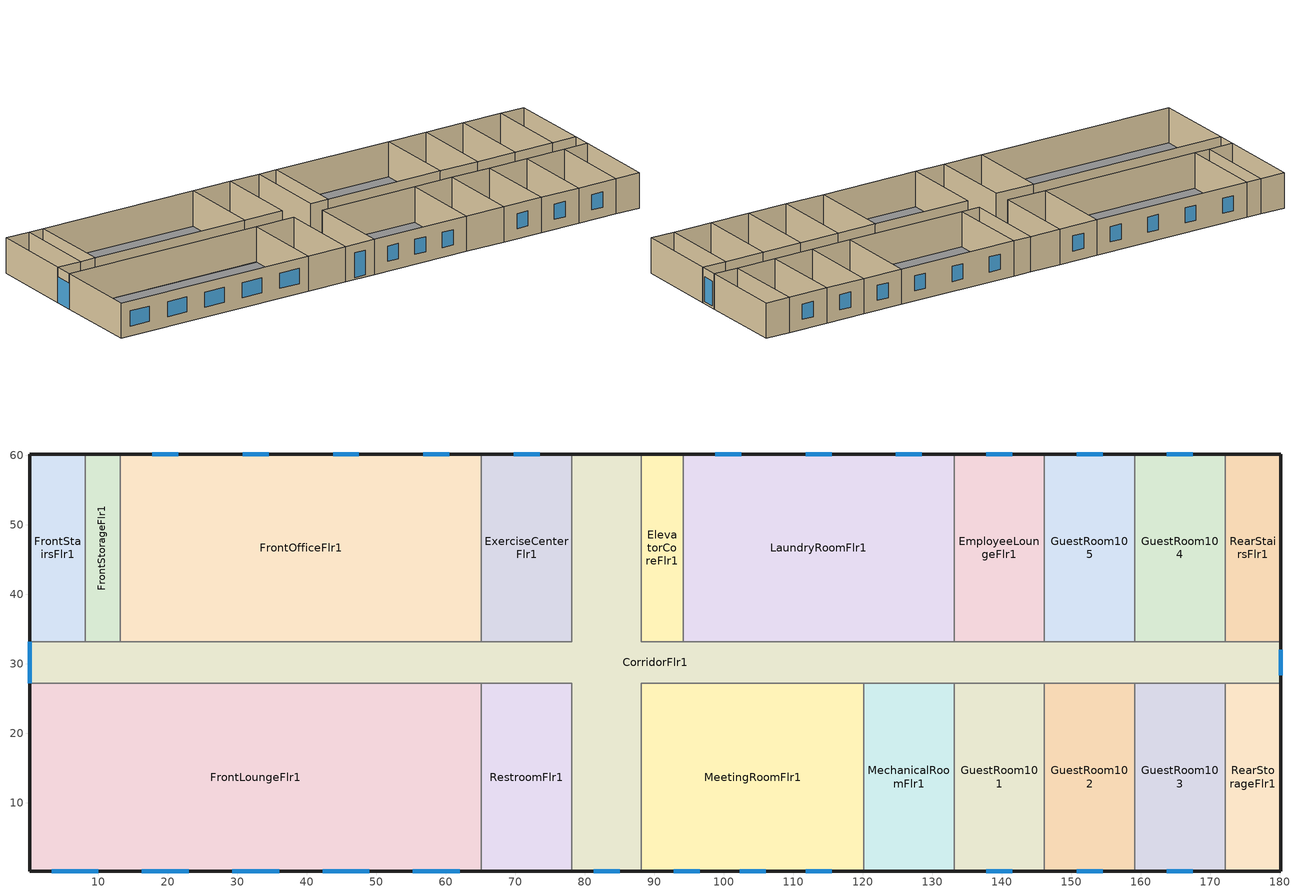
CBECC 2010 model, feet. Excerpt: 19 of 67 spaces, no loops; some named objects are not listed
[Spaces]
CorridorFlr1
 floor outside (Base_CZ3-All-FloorSteelJoistU0.052): 88.16,60.16 88.16,33.16 180.16,33.16 180.16,27.16 88.16,27.16 88.16,0.16 78.16,0.16 78.16,27.16 0.16,27.16 0.16,33.16 78.16,33.16 78.16,60.16 z0
 wall outside (Base_CZ3-Nonres-WallSteelFramedU0.084): 88.16,60.16 78.16,60.16 / 0.16,33.16 0.16,27.16 / 78.16,0.16 88.16,0.16 / 180.16,27.16 180.16,33.16 z0:11
 wall to RearStairsFlr1 (Base_CZ3-All-WallSteelFramedInterior): 180.16,33.16 172.16,33.16 z0:11
 wall to ExerciseCenterFlr1 (Base_CZ3-All-WallSteelFramedInterior): 78.16,60.16 78.16,33.16 65.16,33.16 z0:11
 wall to FrontOfficeFlr1 (Base_CZ3-All-WallSteelFramedInterior): 65.16,33.16 13.16,33.16 z0:11
 wall to FrontStorageFlr1 (Base_CZ3-All-WallSteelFramedInterior): 13.16,33.16 8.16,33.16 z0:11
 wall to FrontStairsFlr1 (Base_CZ3-All-WallSteelFramedInterior): 8.16,33.16 0.16,33.16 z0:11
 wall to FrontLoungeFlr1 (Base_CZ3-All-WallSteelFramedInterior): 0.16,27.16 65.16,27.16 z0:11
 wall to RestroomFlr1 (Base_CZ3-All-WallSteelFramedInterior): 65.16,27.16 78.16,27.16 78.16,0.16 z0:11
 wall to MeetingRoomFlr1 (Base_CZ3-All-WallSteelFramedInterior): 88.16,0.16 88.16,27.16 120.16,27.16 z0:11
 wall to MechanicalRoomFlr1 (Base_CZ3-All-WallSteelFramedInterior): 120.16,27.16 133.16,27.16 z0:11
 wall to GuestRoom101 (Base_CZ3-All-WallSteelFramedInterior): 133.16,27.16 146.16,27.16 z0:11
 wall to GuestRoom102 (Base_CZ3-All-WallSteelFramedInterior): 146.16,27.16 159.16,27.16 z0:11
 wall to GuestRoom103 (Base_CZ3-All-WallSteelFramedInterior): 159.16,27.16 172.16,27.16 z0:11
 wall to RearStorageFlr1 (Base_CZ3-All-WallSteelFramedInterior): 172.16,27.16 180.16,27.16 z0:11
 wall to GuestRoom104 (Base_CZ3-All-WallSteelFramedInterior): 172.16,33.16 159.16,33.16 z0:11
 wall to GuestRoom105 (Base_CZ3-All-WallSteelFramedInterior): 159.16,33.16 146.16,33.16 z0:11
 wall to EmployeeLoungeFlr1 (Base_CZ3-All-WallSteelFramedInterior): 146.16,33.16 133.16,33.16 z0:11
 wall to LaundryRoomFlr1 (Base_CZ3-All-WallSteelFramedInterior): 133.16,33.16 94.16,33.16 z0:11
 wall to ElevatorCoreFlr1 (Base_CZ3-All-WallSteelFramedInterior): 94.16,33.16 88.16,33.16 88.16,60.16 z0:11
 window (Base_CZ3-Nonres-FenestrationU0.65): 0.16,33.16 0.16,27.17 z0.01:7.99; 81.29,0.16 85.03,0.16 / 180.16,28.29 180.16,32.03 z0.63:8.37
RearStairsFlr1
 floor outside (Base_CZ3-All-FloorSteelJoistU0.052): 180.16,60.16 180.16,33.16 172.16,33.16 172.16,60.16 z0
 wall outside (Base_CZ3-Nonres-WallSteelFramedU0.084): 180.16,33.16 180.16,60.16 172.16,60.16 z0:11
 wall to GuestRoom104 (Base_CZ3-All-WallSteelFramedInterior): 172.16,60.16 172.16,33.16 z0:11
ExerciseCenterFlr1
 floor outside (Base_CZ3-All-FloorSteelJoistU0.052): 78.16,60.16 78.16,33.16 65.16,33.16 65.16,60.16 z0
 wall outside (Base_CZ3-Nonres-WallSteelFramedU0.084): 78.16,60.16 65.16,60.16 z0:11
 wall to FrontOfficeFlr1 (Base_CZ3-All-WallSteelFramedInterior): 65.16,60.16 65.16,33.16 z0:11
 window (Base_CZ3-Nonres-FenestrationU0.65): 73.53,60.16 69.79,60.16 z3.13:7.87
FrontOfficeFlr1
 floor outside (Base_CZ3-All-FloorSteelJoistU0.052): 65.16,60.16 65.16,33.16 13.16,33.16 13.16,60.16 z0
 wall outside (Base_CZ3-Nonres-WallSteelFramedU0.084): 65.16,60.16 13.16,60.16 z0:11
 wall to FrontStorageFlr1 (Base_CZ3-All-WallSteelFramedInterior): 13.16,60.16 13.16,33.16 z0:11
 window (Base_CZ3-Nonres-FenestrationU0.65): 60.53,60.16 56.79,60.16 / 47.53,60.16 43.79,60.16 / 34.53,60.16 30.79,60.16 / 21.53,60.16 17.79,60.16 z3.13:7.87
FrontStorageFlr1
 floor outside (Base_CZ3-All-FloorSteelJoistU0.052): 13.16,60.16 13.16,33.16 8.16,33.16 8.16,60.16 z0
 wall outside (Base_CZ3-Nonres-WallSteelFramedU0.084): 13.16,60.16 8.16,60.16 z0:11
 wall to FrontStairsFlr1 (Base_CZ3-All-WallSteelFramedInterior): 8.16,60.16 8.16,33.16 z0:11
FrontStairsFlr1
 floor outside (Base_CZ3-All-FloorSteelJoistU0.052): 8.16,60.16 8.16,33.16 0.16,33.16 0.16,60.16 z0
 wall outside (Base_CZ3-Nonres-WallSteelFramedU0.084): 8.16,60.16 0.16,60.16 0.16,33.16 z0:11
FrontLoungeFlr1
 floor outside (Base_CZ3-All-FloorSteelJoistU0.052): 65.16,27.16 65.16,0.16 0.16,0.16 0.16,27.16 z0
 wall outside (Base_CZ3-Nonres-WallSteelFramedU0.084): 0.16,27.16 0.16,0.16 65.16,0.16 z0:11
 wall to RestroomFlr1 (Base_CZ3-All-WallSteelFramedInterior): 65.16,0.16 65.16,27.16 z0:11
 window (Base_CZ3-Nonres-FenestrationU0.65): 3.29,0.16 10.03,0.16 / 16.29,0.16 23.03,0.16 / 29.29,0.16 36.03,0.16 / 42.29,0.16 49.03,0.16 / 55.29,0.16 62.03,0.16 z3.13:7.87
RestroomFlr1
 floor outside (Base_CZ3-All-FloorSteelJoistU0.052): 78.16,27.16 78.16,0.16 65.16,0.16 65.16,27.16 z0
 wall outside (Base_CZ3-Nonres-WallSteelFramedU0.084): 65.16,0.16 78.16,0.16 z0:11
MeetingRoomFlr1
 floor outside (Base_CZ3-All-FloorSteelJoistU0.052): 120.16,27.16 120.16,0.16 88.16,0.16 88.16,27.16 z0
 wall outside (Base_CZ3-Nonres-WallSteelFramedU0.084): 88.16,0.16 120.16,0.16 z0:11
 wall to MechanicalRoomFlr1 (Base_CZ3-All-WallSteelFramedInterior): 120.16,0.16 120.16,27.16 z0:11
 window (Base_CZ3-Nonres-FenestrationU0.65): 92.79,0.16 96.53,0.16 / 111.79,0.16 115.53,0.16 / 102.29,0.16 106.03,0.16 z3.13:7.87
MechanicalRoomFlr1
 floor outside (Base_CZ3-All-FloorSteelJoistU0.052): 133.16,27.16 133.16,0.16 120.16,0.16 120.16,27.16 z0
 wall outside (Base_CZ3-Nonres-WallSteelFramedU0.084): 120.16,0.16 133.16,0.16 z0:11
 wall to GuestRoom101 (Base_CZ3-All-WallSteelFramedInterior): 133.16,0.16 133.16,27.16 z0:11
GuestRoom101
 floor outside (Base_CZ3-All-FloorSteelJoistU0.052): 146.16,27.16 146.16,0.16 133.16,0.16 133.16,27.16 z0
 wall outside (Base_CZ3-Res-WallSteelFramedU0.064): 133.16,0.16 146.16,0.16 z0:11
 wall to GuestRoom102 (Base_CZ3-All-WallSteelFramedInterior): 146.16,0.16 146.16,27.16 z0:11
 window (Base_CZ3-Res-FenestrationU0.65): 137.79,0.16 141.53,0.16 z3.13:7.87
GuestRoom102
 floor outside (Base_CZ3-All-FloorSteelJoistU0.052): 159.16,27.16 159.16,0.16 146.16,0.16 146.16,27.16 z0
 wall outside (Base_CZ3-Res-WallSteelFramedU0.064): 146.16,0.16 159.16,0.16 z0:11
 wall to GuestRoom103 (Base_CZ3-All-WallSteelFramedInterior): 159.16,0.16 159.16,27.16 z0:11
 window (Base_CZ3-Res-FenestrationU0.65): 150.79,0.16 154.53,0.16 z3.13:7.87
GuestRoom103
 floor outside (Base_CZ3-All-FloorSteelJoistU0.052): 172.16,27.16 172.16,0.16 159.16,0.16 159.16,27.16 z0
 wall outside (Base_CZ3-Res-WallSteelFramedU0.064): 159.16,0.16 172.16,0.16 z0:11
 wall to RearStorageFlr1 (Base_CZ3-All-WallSteelFramedInterior): 172.16,0.16 172.16,27.16 z0:11
 window (Base_CZ3-Res-FenestrationU0.65): 163.79,0.16 167.53,0.16 z3.13:7.87
RearStorageFlr1
 floor outside (Base_CZ3-All-FloorSteelJoistU0.052): 180.16,27.16 180.16,0.16 172.16,0.16 172.16,27.16 z0
 wall outside (Base_CZ3-Nonres-WallSteelFramedU0.084): 172.16,0.16 180.16,0.16 180.16,27.16 z0:11
GuestRoom104
 floor outside (Base_CZ3-All-FloorSteelJoistU0.052): 172.16,60.16 172.16,33.16 159.16,33.16 159.16,60.16 z0
 wall outside (Base_CZ3-Res-WallSteelFramedU0.064): 172.16,60.16 159.16,60.16 z0:11
 wall to GuestRoom105 (Base_CZ3-All-WallSteelFramedInterior): 159.16,60.16 159.16,33.16 z0:11
 window (Base_CZ3-Res-FenestrationU0.65): 167.53,60.16 163.79,60.16 z3.13:7.87
GuestRoom105
 floor outside (Base_CZ3-All-FloorSteelJoistU0.052): 159.16,60.16 159.16,33.16 146.16,33.16 146.16,60.16 z0
 wall outside (Base_CZ3-Res-WallSteelFramedU0.064): 159.16,60.16 146.16,60.16 z0:11
 wall to EmployeeLoungeFlr1 (Base_CZ3-All-WallSteelFramedInterior): 146.16,60.16 146.16,33.16 z0:11
 window (Base_CZ3-Res-FenestrationU0.65): 154.53,60.16 150.79,60.16 z3.13:7.87
EmployeeLoungeFlr1
 floor outside (Base_CZ3-All-FloorSteelJoistU0.052): 146.16,60.16 146.16,33.16 133.16,33.16 133.16,60.16 z0
 wall outside (Base_CZ3-Nonres-WallSteelFramedU0.084): 146.16,60.16 133.16,60.16 z0:11
 wall to LaundryRoomFlr1 (Base_CZ3-All-WallSteelFramedInterior): 133.16,60.16 133.16,33.16 z0:11
 window (Base_CZ3-Nonres-FenestrationU0.65): 141.53,60.16 137.79,60.16 z3.13:7.87
LaundryRoomFlr1
 floor outside (Base_CZ3-All-FloorSteelJoistU0.052): 133.16,60.16 133.16,33.16 94.16,33.16 94.16,60.16 z0
 wall outside (Base_CZ3-Nonres-WallSteelFramedU0.084): 133.16,60.16 94.16,60.16 z0:11
 wall to ElevatorCoreFlr1 (Base_CZ3-All-WallSteelFramedInterior): 94.16,60.16 94.16,33.16 z0:11
 window (Base_CZ3-Nonres-FenestrationU0.65): 128.53,60.16 124.79,60.16 / 115.53,60.16 111.79,60.16 / 102.53,60.16 98.79,60.16 z3.13:7.87
ElevatorCoreFlr1
 floor outside (Base_CZ3-All-FloorSteelJoistU0.052): 94.16,60.16 94.16,33.16 88.16,33.16 88.16,60.16 z0
 wall outside (Base_CZ3-Nonres-WallSteelFramedU0.084): 94.16,60.16 88.16,60.16 z0:11
[Proj]
070132-HotSml-S901GFossil: ZipCode=95814; EnergyCostOtherFuel=NaturalGas; CompType=NewComplete
[Bldg]
Hotel Small: TotStoryCnt=4; AboveGrdStoryCnt=4; HighRiseResLivingUnitCnt=77; NonResStoryCntFossilHt=0; NonResStoryCntElecHt=0
[ConsAssm]
Name | CompatibleSurfType | MatRef[1] | MatRef[2] | MatRef[3] | MatRef[4]
Base_CZ3-Nonres-WallSteelFramedU0.084 | ExteriorWall | Stucco - 3/8 in. | Gypsum Board - 5/8 in. | Compliance Insulation R9.80 | Gypsum Board - 5/8 in.
Base_CZ3-Res-WallSteelFramedU0.064 | ExteriorWall | Stucco - 3/8 in. | Gypsum Board - 5/8 in. | Compliance Insulation R13.50 | Gypsum Board - 5/8 in.
Base_CZ3-All-WallSteelFramedInterior | InteriorWall | Gypsum Board - 5/8 in. | Air 90.1 - Wall - 16 in. OC - 3 1/2 in. | Gypsum Board - 5/8 in.
Base_CZ3-All-FloorSteelJoistU0.052 | ExteriorFloor | Compliance Insulation R16.34 | Metal Deck - 1/16 in. | Concrete 90.1 - 140 lb/ft3 - 4 in. | Carpet 90.1 - 1/2 in.
[Mat]
Name | CodeCat | CodeItem
Compliance Insulation R16.34 | Insulation Board | Compliance Insulation R16.34
Stucco - 3/8 in. | Plastering Materials | Stucco - 3/8 in.
Gypsum Board - 5/8 in. | Bldg Board and Siding | Gypsum Board - 5/8 in.
Compliance Insulation R9.80 | Insulation Board | Compliance Insulation R9.80
Compliance Insulation R13.50 | Insulation Board | Compliance Insulation R13.50
Air 90.1 - Wall - 16 in. OC - 3 1/2 in. | Air | Air 90.1 - Wall - 16 in. OC - 3 1/2 in.
Metal Deck - 1/16 in. | Bldg Board and Siding | Metal Deck - 1/16 in.
Concrete 90.1 - 140 lb/ft3 - 4 in. | Concrete | Concrete 90.1 - 140 lb/ft3 - 4 in.
Carpet 90.1 - 1/2 in. | Finish Materials | Carpet 90.1 - 1/2 in.
[FenCons] FenProdType=AllOther; FenFrm=Metal; SHGC=0.25; UFactor=0.65; VT=0.42
Base_CZ3-Nonres-FenestrationU0.65; Base_CZ3-Res-FenestrationU0.65
[Story]
Building Story 1
[Spc] Story=Building Story 1
Name | ThrmlZnRef | Vol | SpcFuncDefaultsRef | CondgType | SpcFunc | SecSide100PctControlled
CorridorFlr1 | CorridorFlr1 Thermal Zone | 17820 | Corridors
ElevatorCoreFlr1 | CorridorFlr1 Thermal Zone | 1782 |  | IndirectlyConditioned | Unoccupied-Exclude from Gross Floor Area
EmployeeLoungeFlr1 | EmployeeLoungeFlr1 Thermal Zone | 3861 | Stairways
ExerciseCenterFlr1 | ExerciseCenterFlr1 Thermal Zone | 3861 | Stairways
FrontLoungeFlr1 | FrontLoungeFlr1 Thermal Zone | 19306.4 | Lounge |  |  | 1
FrontOfficeFlr1 | FrontOfficeFlr1 Thermal Zone | 15444 | Main Lobby |  |  | 1
FrontStairsFlr1 | FrontStairsFlr1 Thermal Zone | 2376 | Stairways
FrontStorageFlr1 | FrontStorageFlr1 Thermal Zone | 1485 | Storage_LPD0.756
GuestRoom101 | GuestRoom101 Thermal Zone | 3861.28 | Hotel Guest Room
GuestRoom102 | GuestRoom102 Thermal Zone | 3861.28 | Hotel Guest Room
GuestRoom103 | GuestRoom103 Thermal Zone | 3861.28 | Hotel Guest Room
GuestRoom104 | GuestRoom104 Thermal Zone | 3861 | Hotel Guest Room
GuestRoom105 | GuestRoom105 Thermal Zone | 3861 | Hotel Guest Room
LaundryRoomFlr1 | LaundryRoomFlr1 Thermal Zone | 11583 | Laundry |  |  | 1
MechanicalRoomFlr1 | MechanicalRoomFlr1 Thermal Zone | 3861.28 |  |  | Electrical/Mechanical
MeetingRoomFlr1 | MeetingRoomFlr1 Thermal Zone | 9504.69 | Hotel Function |  |  | 1
RearStairsFlr1 | RearStairsFlr1 Thermal Zone | 2376.58 | Stairways
RearStorageFlr1 | RearStorageFlr1 Thermal Zone | 2376.76 | Storage_LPD0.756
RestroomFlr1 | RestroomFlr1 Thermal Zone | 3861.28 | Stairways
[ThrmlZn] Type=Conditioned
Name | PriAirCondgSysRef | ClgTstatSchRef | HtgTstatSchRef | VentCtrlMthd
CorridorFlr1 Thermal Zone | Corridor Flr1 | ResidentialCommon ClgSetPt | ResidentialCommon HtgSetPt
EmployeeLoungeFlr1 Thermal Zone | EmployeeLounge Flr1 | ResidentialCommon ClgSetPt | ResidentialCommon HtgSetPt
ExerciseCenterFlr1 Thermal Zone | ExerciseCenter Flr1 | ResidentialCommon ClgSetPt | ResidentialCommon HtgSetPt
FrontLoungeFlr1 Thermal Zone | FrontLounge Flr1 | ResidentialCommon ClgSetPt | ResidentialCommon HtgSetPt
FrontOfficeFlr1 Thermal Zone | FrontOffice Flr1 | ResidentialCommon ClgSetPt | ResidentialCommon HtgSetPt
LaundryRoomFlr1 Thermal Zone | LaundryRoom Flr1 | ResidentialCommon ClgSetPt | ResidentialCommon HtgSetPt
MechanicalRoomFlr1 Thermal Zone | MechanicalRoom Flr1 | ResidentialCommon ClgSetPt | ResidentialCommon HtgSetPt
MeetingRoomFlr1 Thermal Zone | MeetingRoom Flr1 | ResidentialCommon ClgSetPt | ResidentialCommon HtgSetPt | Fixed
FrontStairsFlr1 Thermal Zone | FrontStairs Flr1 | ResidentialCommon ClgSetPt | ResidentialCommon HtgSetPt
FrontStorageFlr1 Thermal Zone | FrontStorage Flr1 | ResidentialCommon ClgSetPt | ResidentialCommon HtgSetPt
RearStairsFlr1 Thermal Zone | RearStairs Flr1 | ResidentialCommon ClgSetPt | ResidentialCommon HtgSetPt
RearStorageFlr1 Thermal Zone | RearStorage Flr1 | ResidentialCommon ClgSetPt | ResidentialCommon HtgSetPt
RestroomFlr1 Thermal Zone | Restroom Flr1 | ResidentialCommon ClgSetPt | ResidentialCommon HtgSetPt
GuestRoom101 Thermal Zone | GuestRoom101_PTAC | ResidentialLiving ClgSetPt | ResidentialLiving HtgSetPt | Fixed
GuestRoom102 Thermal Zone | GuestRoom102_PTAC | ResidentialLiving ClgSetPt | ResidentialLiving HtgSetPt | Fixed
GuestRoom103 Thermal Zone | GuestRoom103_PTAC | ResidentialLiving ClgSetPt | ResidentialLiving HtgSetPt | Fixed
GuestRoom104 Thermal Zone | GuestRoom104_PTAC | ResidentialLiving ClgSetPt | ResidentialLiving HtgSetPt | Fixed
GuestRoom105 Thermal Zone | GuestRoom105_PTAC | ResidentialLiving ClgSetPt | ResidentialLiving HtgSetPt | Fixed
[SpcFuncDefaults]
Name | SpcFunc | IntLPDReg
Hotel Function; Main Lobby | Hotel/Highway Lodging - Hotel Lobby
Hotel Guest Room | Hotel/Highway Lodging - Hotel Guest Rooms
Lounge | Lounge/Recreation
Stairways | Stairway
Laundry | Electrical/Mechanical
Corridors | Corridor/Transition
Storage | Storage
Storage_LPD0.756 | Storage | 0.756
[Sch] Type=Temperature; EndMonth[1]=12; EndDay[1]=31
Name | SchWeekRef[1]
ResidentialCommon ClgSetPt | ResidentialCommonClgSetPtWk
ResidentialCommon HtgSetPt | ResidentialCommonHtgSetPtWk
ResidentialLiving ClgSetPt | ResidentialLivingClgSetPtWk
ResidentialLiving HtgSetPt | ResidentialLivingHtgSetPtWk
[SchWeek] Type=Temperature
Name | SchDaySunRef | SchDayMonRef | SchDayTueRef | SchDayWedRef | SchDayThuRef | SchDayFriRef | SchDaySatRef | SchDayHolRef | SchDayClgDDRef | SchDayHtgDDRef
ResidentialCommonClgSetPtWk | ResidentialCommonClgSetPtSun | ResidentialCommonClgSetPtWD | ResidentialCommonClgSetPtWD | ResidentialCommonClgSetPtWD | ResidentialCommonClgSetPtWD | ResidentialCommonClgSetPtWD | ResidentialCommonClgSetPtSat | ResidentialCommonClgSetPtSun | ResidentialCommonClgSetPtWD | ResidentialCommonClgSetPtWD
ResidentialCommonHtgSetPtWk | ResidentialCommonHtgSetPtSun | ResidentialCommonHtgSetPtWD | ResidentialCommonHtgSetPtWD | ResidentialCommonHtgSetPtWD | ResidentialCommonHtgSetPtWD | ResidentialCommonHtgSetPtWD | ResidentialCommonHtgSetPtSat | ResidentialCommonHtgSetPtSun | ResidentialCommonHtgSetPtWD | ResidentialCommonHtgSetPtWD
ResidentialLivingClgSetPtWk | ResidentialLivingClgSetPtSun | ResidentialLivingClgSetPtWD | ResidentialLivingClgSetPtWD | ResidentialLivingClgSetPtWD | ResidentialLivingClgSetPtWD | ResidentialLivingClgSetPtWD | ResidentialLivingClgSetPtSat | ResidentialLivingClgSetPtSun | ResidentialLivingClgSetPtWD | ResidentialLivingClgSetPtWD
ResidentialLivingHtgSetPtWk | ResidentialLivingHtgSetPtSun | ResidentialLivingHtgSetPtWD | ResidentialLivingHtgSetPtWD | ResidentialLivingHtgSetPtWD | ResidentialLivingHtgSetPtWD | ResidentialLivingHtgSetPtWD | ResidentialLivingHtgSetPtSat | ResidentialLivingHtgSetPtSun | ResidentialLivingHtgSetPtWD | ResidentialLivingHtgSetPtWD
[SchDay] Type=Temperature
Name | Hr
ResidentialCommonClgSetPtSun; ResidentialCommonClgSetPtWD; ResidentialCommonClgSetPtSat; ResidentialLivingClgSetPtSun; ResidentialLivingClgSetPtWD; ResidentialLivingClgSetPtSat | ( 78, 78, 78, 78, 78, 78, 78, 78, 78, 78, 78, 78, 78, 78, 78, 78, 78, 78, 78, 78, 78, 78, 78, 78 )
ResidentialCommonHtgSetPtSun; ResidentialCommonHtgSetPtWD; ResidentialCommonHtgSetPtSat | ( 68, 68, 68, 68, 68, 68, 68, 68, 68, 68, 68, 68, 68, 68, 68, 68, 68, 68, 68, 68, 68, 68, 68, 68 )
ResidentialLivingHtgSetPtSun; ResidentialLivingHtgSetPtWD; ResidentialLivingHtgSetPtSat | ( 60, 60, 60, 60, 60, 60, 68, 68, 68, 68, 68, 68, 68, 68, 68, 68, 68, 68, 68, 68, 68, 68, 60, 60 )
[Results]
End Use | Proposed Electricity Site (MWh) | Proposed Natural Gas Site (therms) | Proposed Other Fuel Site (MBtu) | Baseline Electricity Site (MWh) | Baseline Natural Gas Site (therms) | Baseline Other Fuel Site (MBtu) | Energy Cost Summary
Space Heating | -- | 506 | -- | -- | 514 | -- | $ 48,236
Space Cooling | 42.9 | -- | -- | 44.1 | -- | -- | $ 48,750
Indoor Fans | 51.0 | -- | -- | 53.7 | -- | -- | 
Heat Rejection | -- | -- | -- | -- | -- | -- | 
Pumps & Misc. | 0.6 | -- | -- | 0.5 | -- | -- | 
Domestic Hot Water | -- | 10,908 | -- | -- | 10,908 | -- | 
Indoor Lighting | 133.7 | -- | -- | 133.7 | -- | -- | 
Energy Costs | $ 40,250 | $ 7,986 | -- | $ 40,758 | $ 7,992 | -- | $ 514
Receptacle | 71.9 | 197 | -- | 71.9 | 197 | -- | 
Process | -- | -- | -- | -- | -- | -- | 
Other Ltg | -- | -- | -- | -- | -- | -- | 
TOTAL | 300.1 | 11,611 | 0.0 | 303.9 | 11,619 | 0.0 | 
PASS
